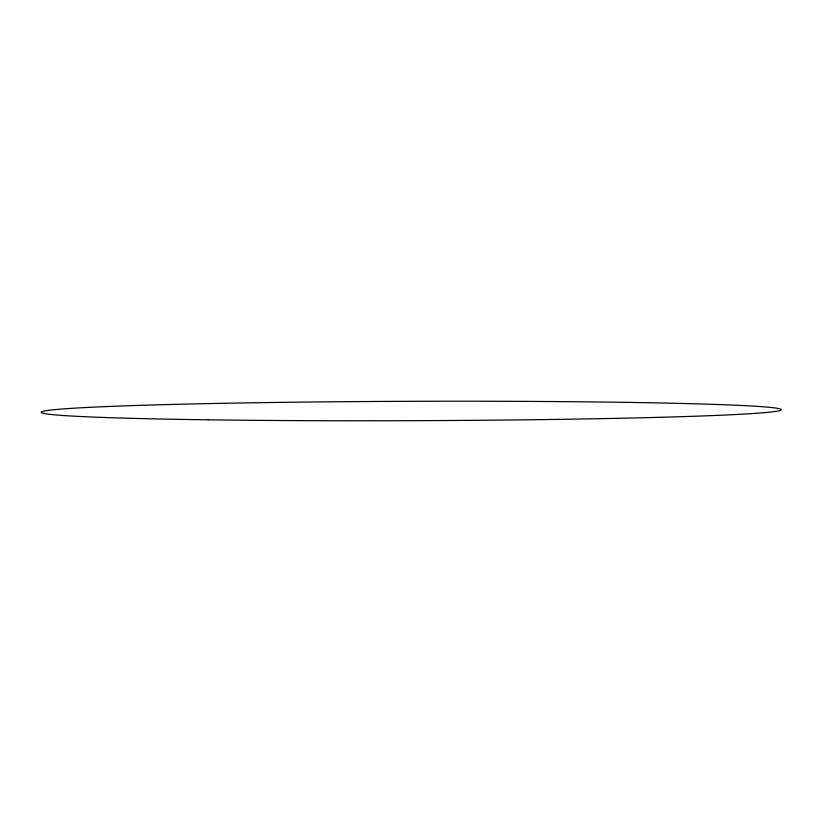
<?xml version="1.0" encoding="UTF-8"?>
<svg xmlns="http://www.w3.org/2000/svg" width="822" height="822" viewBox="0 0 822 822"><rect width="100%" height="100%" fill="white"/><g stroke="black" fill="none" stroke-linecap="round" stroke-linejoin="round"><path stroke-width="1.23" d="M208.243 419.816A370.342 9.7 -0.2 0 0 780.766 410.25A370.342 9.7 -0.2 0 0 243.99 402.934A370.342 9.7 -0.2 0 0 208.243 419.816"/></g></svg>
